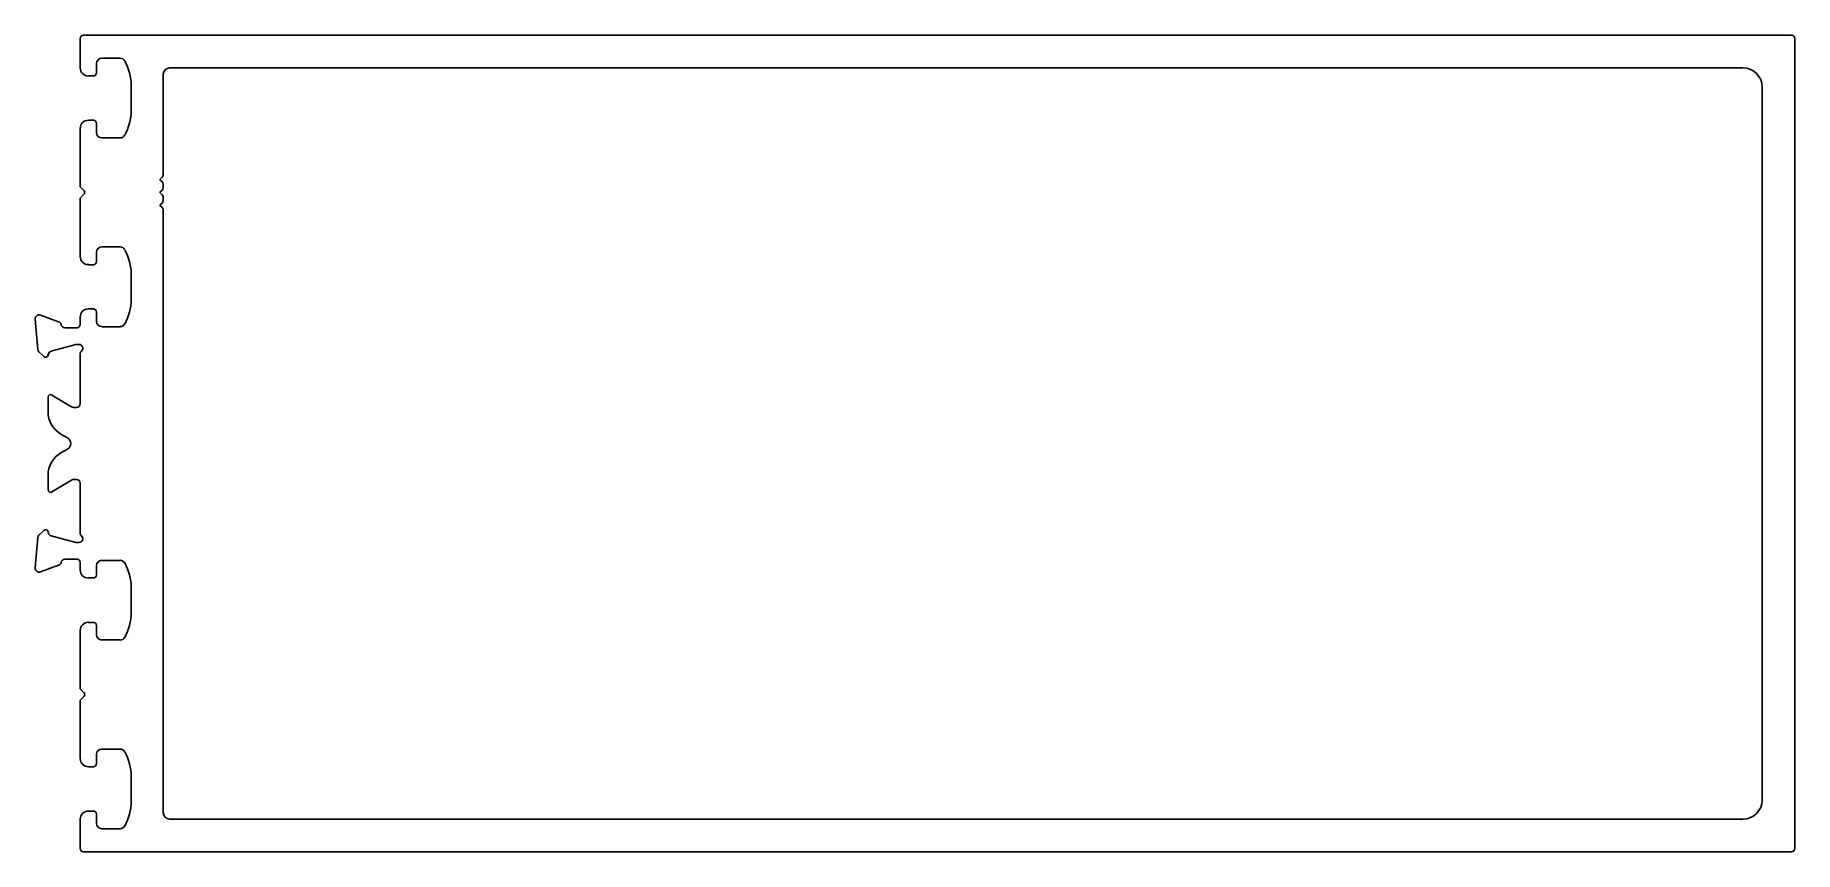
# Model space of a CAD drawing. Extents: x -70 to 67, y 0 to 64.
import ezdxf

# ---------------------------------------------------------------- set-up
doc = ezdxf.new("R2010")
doc.units = 0
doc.layers.add('1', color=7, linetype='CONTINUOUS')
doc.layers.add('AL_EXTRUSIONS', color=7, linetype='CONTINUOUS')

msp = doc.modelspace()

# ---------------------------------------------------------------- linework, layer by layer
at = {"layer": '1', "color": 7, "linetype": 'CONTINUOUS'}
for p, q in [((-60.13, 60.61), (-60.13, 52.77)), ((60.42, 61.11), (-59.63, 61.11)), ((62.73, 61.11), (60.42, 61.11)), ((64.23, 32.28), (64.23, 59.61)), ((-60.21, 52.6), (-60.38, 52.43)), ((-60.38, 52.41), (-60.21, 52.24)), ((-60.13, 52.77), (-60.13, 52.77)), ((-60.13, 52.77), (-60.13, 52.77)), ((-60.13, 52.07), (-60.13, 51.77)), ((-60.13, 51.77), (-60.13, 52.07)), ((-60.13, 52.07), (-60.13, 51.77)), ((-60.13, 51.77), (-60.13, 52.07)), ((-60.13, 52.07), (-60.13, 51.77)), ((-60.21, 51.6), (-60.38, 51.43)), ((-60.38, 51.41), (-60.21, 51.24)), ((-60.13, 51.07), (-60.13, 50.77)), ((-60.21, 50.6), (-60.38, 50.43)), ((-60.38, 50.41), (-60.21, 50.24)), ((-60.13, 50.07), (-60.13, 3.19)), ((64.23, 4.19), (64.23, 32.28)), ((64.23, 32.28), (64.23, 32.28)), ((-59.63, 2.69), (60.42, 2.69)), ((60.42, 2.69), (62.73, 2.69))]:
    msp.add_line(p, q, dxfattribs=at)
for centre, radius, start, end in [((-59.63, 60.61), 0.5, 90, 180), ((62.73, 59.61), 1.5, 0, 90), ((-60.37, 52.42), 0.008, 135, 225), ((-60.38, 52.77), 0.25, 315, 360), ((-60.38, 52.07), 0.25, 0, 45), ((-60.37, 51.42), 0.008, 135, 225), ((-60.38, 51.77), 0.25, 315, 360), ((-60.38, 51.07), 0.25, 360, 45), ((-60.38, 50.77), 0.25, 315, 360), ((-60.37, 50.42), 0.008, 135, 225), ((-60.38, 50.07), 0.25, 360, 45), ((62.73, 4.19), 1.5, 270, 0), ((-59.63, 3.19), 0.5, 180, 270)]:
    msp.add_arc(centre, radius, start, end, dxfattribs=at)
at = {"layer": 'AL_EXTRUSIONS', "color": 7, "linetype": 'CONTINUOUS'}
for p, q in [((-66.58, 63.39), (-66.58, 61.11)), ((66.51, 63.65), (-66.33, 63.65)), ((66.77, 0.4), (66.77, 63.39)), ((-64.91, 61.86), (-63.48, 61.86)), ((-65.95, 60.48), (-65.56, 60.48)), ((-65.31, 60.73), (-65.31, 61.45)), ((-62.62, 59.72), (-62.62, 57.8)), ((-66.58, 56.4), (-66.58, 51.86)), ((-65.56, 57.04), (-65.95, 57.04)), ((-65.31, 56.07), (-65.31, 56.79)), ((-63.48, 55.66), (-64.91, 55.66)), ((-66.58, 51.86), (-66.29, 51.56)), ((-66.29, 51.28), (-66.58, 50.98)), ((-66.58, 50.98), (-66.58, 46.44)), ((-65.31, 46.05), (-65.31, 46.78)), ((-64.91, 47.18), (-63.48, 47.18)), ((-65.95, 45.8), (-65.56, 45.8)), ((-62.62, 45.04), (-62.62, 43.12)), ((-70.08, 41.57), (-69.88, 39.21)), ((-68.27, 41.37), (-69.68, 41.88)), ((-66.58, 41.73), (-66.58, 41.15)), ((-65.56, 42.36), (-65.95, 42.36)), ((-65.31, 41.39), (-65.31, 42.11)), ((-66.83, 40.9), (-67.78, 40.9)), ((-63.48, 40.98), (-64.91, 40.98)), ((-69.79, 39.02), (-69.42, 38.66)), ((-69.09, 38.75), (-69.06, 38.86)), ((-68.85, 39.07), (-66.92, 39.59)), ((-66.84, 39.6), (-66.68, 39.6)), ((-66.58, 38.85), (-66.58, 35)), ((-67.26, 34.74), (-68.78, 35.67)), ((-69.08, 35.5), (-69.08, 34.36)), ((-66.88, 34.7), (-67.1, 34.7)), ((-68.08, 32.63), (-67.57, 32.33)), ((-67.57, 31.47), (-68.08, 31.17)), ((-69.08, 29.44), (-69.08, 28.3)), ((-68.78, 28.13), (-67.26, 29.05)), ((-67.1, 29.1), (-66.88, 29.1)), ((-66.58, 28.8), (-66.58, 24.95)), ((-69.42, 25.14), (-69.79, 24.78)), ((-69.06, 24.94), (-69.09, 25.05)), ((-66.92, 24.21), (-68.85, 24.73)), ((-69.88, 24.59), (-70.08, 22.22)), ((-66.68, 24.2), (-66.84, 24.2)), ((-69.68, 21.92), (-68.27, 22.43)), ((-67.78, 22.9), (-66.83, 22.9)), ((-66.58, 22.65), (-66.58, 22.07)), ((-65.31, 21.69), (-65.31, 22.41)), ((-64.91, 22.81), (-63.48, 22.81)), ((-65.95, 21.44), (-65.56, 21.44)), ((-62.62, 20.68), (-62.62, 18.75)), ((-65.56, 17.99), (-65.95, 17.99)), ((-66.58, 17.36), (-66.58, 12.81)), ((-65.31, 17.02), (-65.31, 17.74)), ((-63.48, 16.62), (-64.91, 16.62)), ((-66.58, 12.81), (-66.29, 12.52)), ((-66.29, 12.23), (-66.58, 11.94)), ((-66.58, 11.94), (-66.58, 7.4)), ((-65.31, 7.01), (-65.31, 7.73)), ((-64.91, 8.14), (-63.48, 8.14)), ((-65.95, 6.76), (-65.56, 6.76)), ((-62.62, 6), (-62.62, 4.08)), ((-65.56, 3.32), (-65.95, 3.32)), ((-65.31, 2.35), (-65.31, 3.07)), ((-66.58, 2.68), (-66.58, 0.4)), ((-63.48, 1.94), (-64.91, 1.94)), ((-66.33, 0.15), (66.51, 0.15))]:
    msp.add_line(p, q, dxfattribs=at)
for centre, radius, start, end in [((-66.33, 63.39), 0.254, 90, 180), ((66.51, 63.39), 0.254, 0, 90), ((-64.91, 61.45), 0.406, 90, 180), ((-63.48, 61.45), 0.406, 29.1597, 89.9996), ((-66.58, 59.72), 3.96, 359.9999, 29.16), ((-65.95, 61.11), 0.635, 180, 270), ((-65.56, 60.73), 0.25, 270, 0), ((-66.58, 57.8), 3.96, 330.8408, 0.0004), ((-65.95, 56.4), 0.635, 90, 180), ((-65.56, 56.79), 0.25, 360, 90), ((-64.91, 56.07), 0.406, 180, 270), ((-63.48, 56.07), 0.406, 269.9984, 330.8387), ((-66.43, 51.42), 0.203, 315, 45), ((-64.91, 46.78), 0.406, 90, 180), ((-63.48, 46.78), 0.406, 29.1597, 89.9996), ((-66.58, 45.04), 3.96, 359.9999, 29.16), ((-65.95, 46.44), 0.635, 180, 270.0001), ((-65.56, 46.05), 0.25, 270, 0), ((-66.58, 43.12), 3.96, 330.8408, 0.0004), ((-69.78, 41.6), 0.3, 70, 185), ((-68.37, 41.09), 0.3, 10.9043, 70), ((-67.78, 41.2), 0.3, 190.9043, 270), ((-66.83, 41.15), 0.25, 270, 360), ((-65.95, 41.73), 0.635, 90, 180), ((-65.56, 42.11), 0.25, 360, 90), ((-64.91, 41.39), 0.406, 180, 270), ((-63.48, 41.39), 0.406, 269.9984, 330.8387), ((-69.58, 39.23), 0.3, 185, 225), ((-69.28, 38.8), 0.2, 225, 345), ((-68.77, 38.78), 0.3, 105, 165), ((-66.84, 39.3), 0.3, 90, 105), ((-66.68, 39.3), 0.3, 311.8103, 90), ((-66.28, 38.85), 0.3, 131.8103, 180), ((-68.88, 35.5), 0.2, 58.6, 180), ((-67.08, 34.36), 2, 180, 240), ((-67.1, 35), 0.3, 238.6, 270), ((-66.88, 35), 0.3, 270, 0), ((-67.82, 31.9), 0.5, 300, 60), ((-67.08, 29.44), 2, 120, 180), ((-67.1, 28.8), 0.3, 90, 121.4), ((-66.88, 28.8), 0.3, 0, 90), ((-68.88, 28.3), 0.2, 180, 301.4), ((-69.58, 24.56), 0.3, 135, 175), ((-69.28, 25), 0.2, 15, 135), ((-68.77, 25.01), 0.3, 195, 255), ((-66.68, 24.5), 0.3, 270, 48.1897), ((-66.28, 24.95), 0.3, 180, 228.1897), ((-66.84, 24.5), 0.3, 255, 270), ((-69.78, 22.2), 0.3, 175, 290), ((-68.37, 22.71), 0.3, 290, 349.0957), ((-67.78, 22.6), 0.3, 90, 169.0957), ((-66.83, 22.65), 0.25, 0, 90), ((-65.95, 22.07), 0.635, 180, 270), ((-64.91, 22.41), 0.406, 90, 180), ((-63.48, 22.41), 0.406, 29.1613, 90.0016), ((-66.58, 20.68), 3.96, 359.9996, 29.1592), ((-65.56, 21.69), 0.25, 270, 0), ((-65.95, 17.36), 0.635, 90, 180), ((-65.56, 17.74), 0.25, 360, 90), ((-66.58, 18.75), 3.96, 330.84, 0.0001), ((-64.91, 17.02), 0.406, 180, 270), ((-63.48, 17.02), 0.406, 270.0004, 330.8403), ((-66.43, 12.38), 0.203, 315, 45), ((-65.95, 7.4), 0.635, 180, 270), ((-65.56, 7.01), 0.25, 270, 0), ((-64.91, 7.73), 0.406, 90, 180), ((-63.48, 7.73), 0.406, 29.1613, 90.0016), ((-66.58, 6), 3.96, 359.9996, 29.1592), ((-65.95, 2.68), 0.635, 90, 180), ((-65.56, 3.07), 0.25, 360, 90), ((-66.58, 4.08), 3.96, 330.84, 0.0001), ((-64.91, 2.35), 0.406, 180, 270), ((-63.48, 2.35), 0.406, 270.0004, 330.8403), ((-66.33, 0.4), 0.254, 180, 270), ((66.51, 0.4), 0.254, 270, 360)]:
    msp.add_arc(centre, radius, start, end, dxfattribs=at)

doc.saveas('drawing.dxf')
